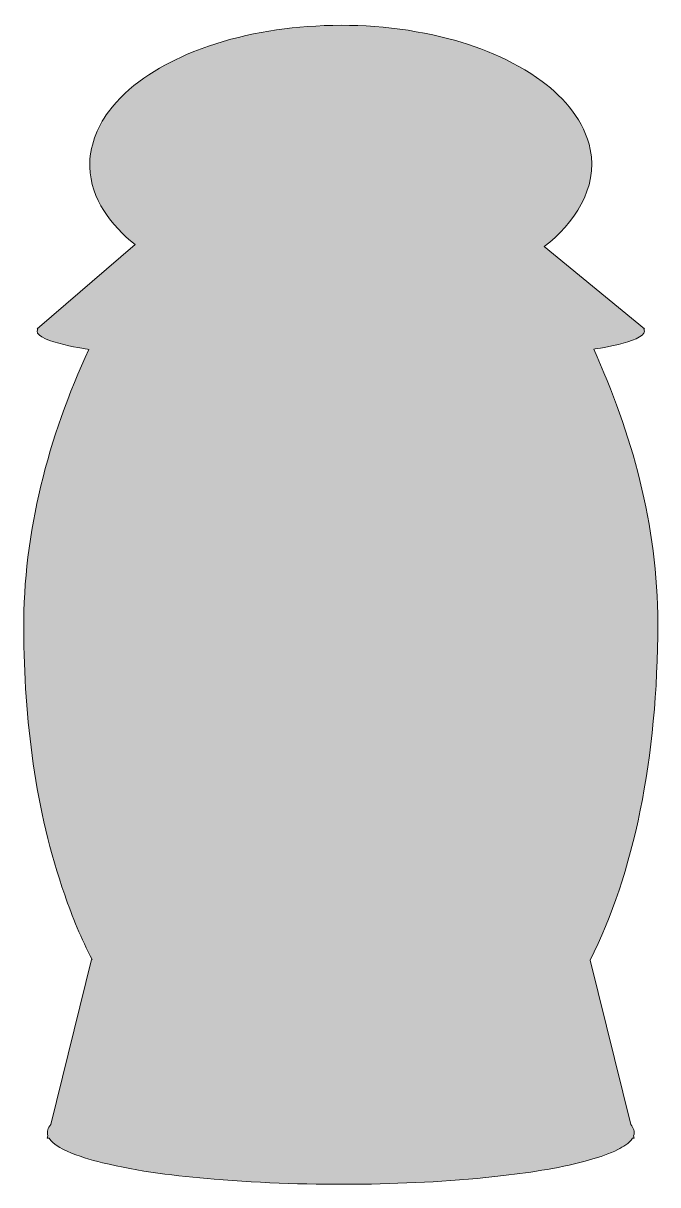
# Model space of a CAD drawing. Header units: inches. Extents: x 0 to 56, y 0 to 102.
import ezdxf

# ---------------------------------------------------------------- set-up
doc = ezdxf.new("R2010")
doc.units = ezdxf.units.IN
doc.header["$MEASUREMENT"] = 0
doc.layers.add('Layer 1', color=7, linetype='Continuous')

msp = doc.modelspace()

# ---------------------------------------------------------------- hatches: boundary and pattern name
at = {"layer": 'Layer 1', "true_color": 0x274391}
h = msp.add_hatch(color=177, dxfattribs=at)
h.dxf.hatch_style = 2
edge = h.paths.add_edge_path()
edge.add_spline(control_points=[(49.96, 73.21), (50.37, 73.27), (54.99, 73.95), (54.35, 74.99), (54.35, 74.99), (54.41, 74.99), (54.41, 74.99), (54.41, 74.99), (45.62, 82.21), (45.62, 82.21), (48.24, 84.22), (50.34, 87.28), (49.66, 90.72), (49.17, 93.2), (47.41, 95.21), (45.44, 96.68), (42.83, 98.62), (39.71, 99.83), (36.57, 100.59), (32.76, 101.51), (28.79, 101.78), (24.88, 101.49), (21.26, 101.23), (17.63, 100.47), (14.28, 99.03), (11.69, 97.9), (9.13, 96.32), (7.42, 94.01), (6.39, 92.61), (5.74, 90.93), (5.79, 89.17), (5.87, 86.38), (7.66, 84.04), (9.76, 82.37), (9.76, 82.37), (1.17, 74.99), (1.17, 74.99), (1.17, 74.99), (1.23, 74.99), (1.23, 74.99), (0.58, 73.94), (5.3, 73.26), (5.71, 73.19), (2.14, 65.49), (-0.05, 57.15), (0, 48.64), (0.04, 40.78), (0.99, 32.81), (3.59, 25.37), (4.26, 23.43), (5.05, 21.52), (5.99, 19.69), (5.99, 19.69), (5.94, 19.69), (5.94, 19.69), (5.94, 19.69), (2.36, 5.24), (2.36, 5.24), (2.12, 4.96), (1.99, 4.62), (2.12, 4.26), (2.12, 4.26), (2.06, 4.04), (2.06, 4.04), (2.06, 4.04), (2.22, 4.04), (2.22, 4.04), (2.57, 3.49), (3.24, 3.16), (3.81, 2.9), (4.79, 2.45), (5.85, 2.15), (6.89, 1.89), (10.09, 1.11), (13.4, 0.72), (16.68, 0.45), (21.01, 0.08), (25.37, -0.04), (29.71, 0.01), (33.83, 0.07), (37.96, 0.28), (42.05, 0.76), (44.61, 1.06), (47.2, 1.45), (49.69, 2.16), (50.51, 2.39), (51.33, 2.66), (52.09, 3.05), (52.55, 3.29), (53.07, 3.58), (53.35, 4.04), (53.35, 4.04), (53.52, 4.04), (53.52, 4.04), (53.52, 4.04), (53.46, 4.26), (53.46, 4.26), (53.59, 4.62), (53.46, 4.96), (53.22, 5.24), (53.22, 5.24), (49.65, 19.66), (49.65, 19.66), (53.46, 27.21), (55.58, 37.28), (55.58, 49.17), (55.58, 57.74), (53.27, 65.96), (49.96, 73.21)], knot_values=[0, 0, 0, 0, 1, 1, 1, 2, 2, 2, 3, 3, 3, 4, 4, 4, 5, 5, 5, 6, 6, 6, 7, 7, 7, 8, 8, 8, 9, 9, 9, 10, 10, 10, 11, 11, 11, 12, 12, 12, 13, 13, 13, 14, 14, 14, 15, 15, 15, 16, 16, 16, 17, 17, 17, 18, 18, 18, 19, 19, 19, 20, 20, 20, 21, 21, 21, 22, 22, 22, 23, 23, 23, 24, 24, 24, 25, 25, 25, 26, 26, 26, 27, 27, 27, 28, 28, 28, 29, 29, 29, 30, 30, 30, 31, 31, 31, 32, 32, 32, 33, 33, 33, 34, 34, 34, 35, 35, 35, 36, 36, 36, 36], degree=3, periodic=1)

# ---------------------------------------------------------------- linework, layer by layer
at = {"layer": 'Layer 1', "lineweight": 0}
msp.add_open_spline([(49.96, 73.21), (50.37, 73.27), (54.99, 73.95), (54.35, 74.99), (54.35, 74.99), (54.41, 74.99), (54.41, 74.99), (54.41, 74.99), (45.62, 82.21), (45.62, 82.21), (48.24, 84.22), (50.34, 87.28), (49.66, 90.72), (49.17, 93.2), (47.41, 95.21), (45.44, 96.68), (42.83, 98.62), (39.71, 99.83), (36.57, 100.59), (32.76, 101.51), (28.79, 101.78), (24.88, 101.49), (21.26, 101.23), (17.63, 100.47), (14.28, 99.03), (11.69, 97.9), (9.13, 96.32), (7.42, 94.01), (6.39, 92.61), (5.74, 90.93), (5.79, 89.17), (5.87, 86.38), (7.66, 84.04), (9.76, 82.37), (9.76, 82.37), (1.17, 74.99), (1.17, 74.99), (1.17, 74.99), (1.23, 74.99), (1.23, 74.99), (0.58, 73.94), (5.3, 73.26), (5.71, 73.19), (2.14, 65.49), (-0.05, 57.15), (0, 48.64), (0.04, 40.78), (0.99, 32.81), (3.59, 25.37), (4.26, 23.43), (5.05, 21.52), (5.99, 19.69), (5.99, 19.69), (5.94, 19.69), (5.94, 19.69), (5.94, 19.69), (2.36, 5.24), (2.36, 5.24), (2.12, 4.96), (1.99, 4.62), (2.12, 4.26), (2.12, 4.26), (2.06, 4.04), (2.06, 4.04), (2.06, 4.04), (2.22, 4.04), (2.22, 4.04), (2.57, 3.49), (3.24, 3.16), (3.81, 2.9), (4.79, 2.45), (5.85, 2.15), (6.89, 1.89), (10.09, 1.11), (13.4, 0.72), (16.68, 0.45), (21.01, 0.08), (25.37, -0.04), (29.71, 0.01), (33.83, 0.07), (37.96, 0.28), (42.05, 0.76), (44.61, 1.06), (47.2, 1.45), (49.69, 2.16), (50.51, 2.39), (51.33, 2.66), (52.09, 3.05), (52.55, 3.29), (53.07, 3.58), (53.35, 4.04), (53.35, 4.04), (53.52, 4.04), (53.52, 4.04), (53.52, 4.04), (53.46, 4.26), (53.46, 4.26), (53.59, 4.62), (53.46, 4.96), (53.22, 5.24), (53.22, 5.24), (49.65, 19.66), (49.65, 19.66), (53.46, 27.21), (55.58, 37.28), (55.58, 49.17), (55.58, 57.74), (53.27, 65.96), (49.96, 73.21)], degree=3, knots=[0, 0, 0, 0, 1, 1, 1, 2, 2, 2, 3, 3, 3, 4, 4, 4, 5, 5, 5, 6, 6, 6, 7, 7, 7, 8, 8, 8, 9, 9, 9, 10, 10, 10, 11, 11, 11, 12, 12, 12, 13, 13, 13, 14, 14, 14, 15, 15, 15, 16, 16, 16, 17, 17, 17, 18, 18, 18, 19, 19, 19, 20, 20, 20, 21, 21, 21, 22, 22, 22, 23, 23, 23, 24, 24, 24, 25, 25, 25, 26, 26, 26, 27, 27, 27, 28, 28, 28, 29, 29, 29, 30, 30, 30, 31, 31, 31, 32, 32, 32, 33, 33, 33, 34, 34, 34, 35, 35, 35, 36, 36, 36, 36], dxfattribs=at)

doc.saveas('drawing.dxf')
